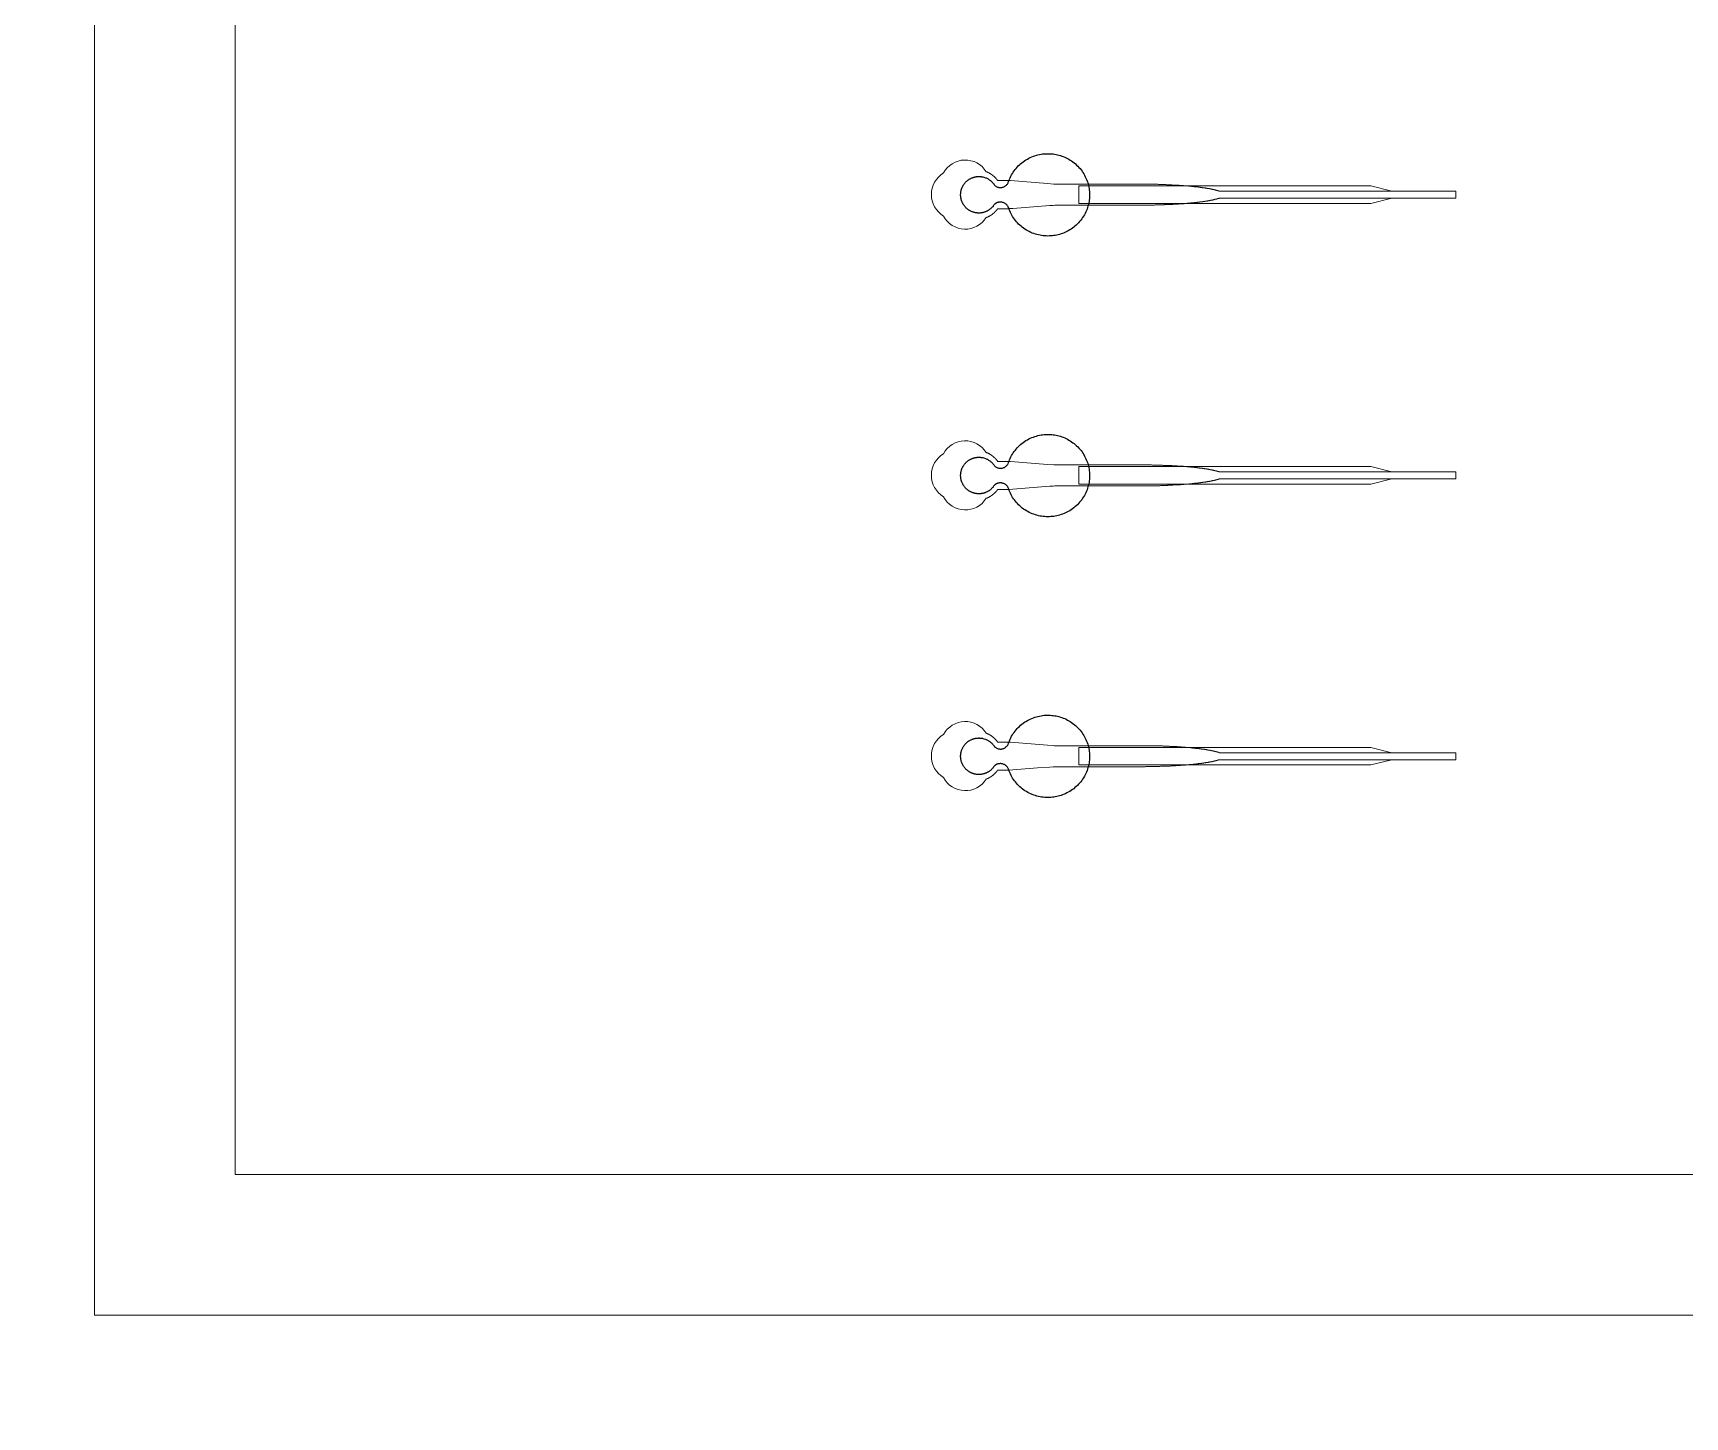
# Model space of a CAD drawing. Header units: inches. Extents: x -52997 to 52003, y -52254 to 52746.
# Drawn here: x -32847 to -21085, y -7101 to 2758 of the extents above; entities that cross this region are included whole.
import ezdxf

# ---------------------------------------------------------------- set-up
doc = ezdxf.new("R2010")
doc.units = ezdxf.units.IN
doc.header["$MEASUREMENT"] = 0
doc.layers.add('1', color=1, linetype='Continuous')
doc.layers.add('2', color=140, linetype='Continuous', lineweight=0)
doc.layers.add('3', color=90, linetype='Continuous', lineweight=0)

msp = doc.modelspace()

# ---------------------------------------------------------------- linework, layer by layer
at = {"layer": '1'}
for points in [[(-16283, -47486), (0, -47486), (16283, -47486, 5.999107)], [(-16250, -47286), (0, -47286), (16250, -47286, 5.986812)], [(-13686, -45486), (0, -45486), (13686, -45486, 6.794322)]]:
    msp.add_lwpolyline(points, format="xyb", close=True, dxfattribs=at)
msp.add_circle((-497, 246), 52500, dxfattribs=at)
for points in [[(-26003, 1535), (-25980, 1558), (-25949, 1552), (-25917, 1547), (-25903, 1518), (-25828, 1277), (-25576, 1315), (-25324, 1353), (-25324, 1605), (-25324, 1857), (-25576, 1895), (-25828, 1933), (-25903, 1692), (-25917, 1664), (-25947, 1658), (-25978, 1652), (-26001, 1674), (-26052, 1757), (-26147, 1731), (-26241, 1705), (-26242, 1607), (-26243, 1509), (-26150, 1481), (-26056, 1452), (-26003, 1535)], [(-26003, -465), (-25980, -442), (-25949, -448), (-25917, -453), (-25903, -482), (-25828, -723), (-25576, -685), (-25324, -647), (-25324, -395), (-25324, -143), (-25576, -105), (-25828, -67), (-25903, -308), (-25917, -336), (-25947, -342), (-25978, -348), (-26001, -326), (-26052, -243), (-26147, -269), (-26241, -295), (-26242, -393), (-26243, -491), (-26150, -519), (-26056, -548), (-26003, -465)], [(-26003, -2465), (-25980, -2442), (-25949, -2448), (-25917, -2453), (-25903, -2482), (-25828, -2723), (-25576, -2685), (-25324, -2647), (-25324, -2395), (-25324, -2143), (-25576, -2105), (-25828, -2067), (-25903, -2308), (-25917, -2336), (-25947, -2342), (-25978, -2348), (-26001, -2326), (-26052, -2243), (-26147, -2269), (-26241, -2295), (-26242, -2393), (-26243, -2491), (-26150, -2519), (-26056, -2548), (-26003, -2465)]]:
    msp.add_rational_spline(points, [1, 0.884783429184, 1, 0.884783429184, 1, 0.758252289935, 1, 0.758252289935, 1, 0.758252289935, 1, 0.758252289935, 1, 0.888941908896, 1, 0.888941908896, 1, 0.79946124759, 1, 0.79946124759, 1, 0.79946124759, 1, 0.79946124759, 1], degree=2, knots=[0, 0, 0, 0.969535, 0.969535, 1.939069, 1.939069, 3.359405, 3.359405, 4.779741, 4.779741, 6.200078, 6.200078, 7.620414, 7.620414, 8.571947, 8.571947, 9.52348, 9.52348, 10.812277, 10.812277, 12.101074, 12.101074, 13.389871, 13.389871, 14.678668, 14.678668, 14.678668], dxfattribs=at)
at = {"layer": '2'}
for points in [[(-16283, -47486), (0, -47486), (16283, -47486, 5.999107)], [(-16250, -47286), (0, -47286), (16250, -47286, 5.986812)], [(-13686, -45486), (0, -45486), (13686, -45486, 6.794322)], [(-26060, 1443), (-26060, 1443), (-26059, 1443), (-26058, 1443), (-26057, 1444), (-26056, 1444), (-26055, 1445), (-26054, 1445), (-26054, 1445), (-26053, 1446), (-26052, 1446), (-26051, 1446), (-26050, 1447), (-26049, 1447), (-26048, 1448), (-26048, 1448), (-26047, 1448), (-26046, 1449), (-26045, 1449), (-26044, 1450), (-26043, 1450), (-26042, 1451), (-26042, 1451), (-26041, 1451), (-26040, 1452), (-26039, 1452), (-26038, 1453), (-26037, 1453), (-26036, 1454), (-26036, 1454), (-26035, 1455), (-26034, 1455), (-26033, 1456), (-26032, 1456), (-26031, 1457), (-26030, 1457), (-26030, 1458), (-26029, 1458), (-26028, 1459), (-26027, 1459), (-26026, 1460), (-26025, 1461), (-26025, 1461), (-26024, 1462), (-26023, 1462), (-26022, 1463), (-26021, 1463), (-26020, 1464), (-26020, 1465), (-26019, 1465), (-26018, 1466), (-26017, 1466), (-26016, 1467), (-26016, 1468), (-26015, 1468), (-26014, 1469), (-26013, 1470), (-26012, 1470), (-26012, 1471), (-26011, 1471), (-26010, 1472), (-26009, 1473), (-26008, 1473), (-26008, 1474), (-26007, 1475), (-26006, 1475), (-26005, 1476), (-26005, 1477), (-26004, 1477), (-26003, 1478), (-26002, 1479), (-26002, 1480), (-26001, 1480), (-26000, 1481), (-25999, 1482), (-25999, 1482), (-25998, 1483), (-25997, 1484), (-25996, 1485), (-25996, 1485), (-25995, 1486), (-25994, 1487), (-25994, 1487), (-25993, 1488), (-25992, 1489), (-25992, 1490), (-25991, 1490), (-25990, 1491), (-25990, 1492), (-25989, 1493), (-25988, 1493), (-25988, 1494), (-25987, 1495), (-25986, 1496), (-25986, 1496), (-25985, 1497), (-25985, 1498), (-25984, 1499), (-25983, 1499), (-25983, 1500), (-25982, 1501), (-25982, 1502), (-25981, 1502), (-25981, 1503), (-25980, 1504), (-25979, 1505), (-25979, 1506), (-25978, 1506), (-25935, 1506), (-25913, 1506), (-25902, 1506), (-25899, 1506), (-25898, 1506), (-25898, 1506), (-25898, 1506), (-25898, 1506), (-25898, 1506), (-25898, 1506), (-25898, 1506), (-25897, 1506), (-25897, 1506), (-25895, 1507), (-25893, 1507), (-25871, 1508), (-25694, 1522), (-25606, 1529), (-25583, 1530), (-25572, 1531), (-25572, 1531), (-25572, 1531), (-25572, 1531), (-25572, 1531), (-25572, 1531), (-25571, 1531), (-25311, 1531), (-25305, 1531), (-25292, 1531), (-25192, 1531), (-24991, 1531), (-24978, 1531), (-24972, 1531), (-24969, 1531), (-24967, 1531), (-24967, 1531), (-24966, 1531), (-24966, 1531), (-24966, 1531), (-24966, 1531), (-24966, 1531), (-24966, 1531), (-24961, 1531), (-24956, 1531), (-24952, 1531), (-24947, 1531), (-24943, 1531), (-24938, 1531), (-24933, 1531), (-24929, 1531), (-24924, 1532), (-24919, 1532), (-24914, 1532), (-24910, 1532), (-24905, 1532), (-24900, 1532), (-24895, 1532), (-24891, 1532), (-24886, 1532), (-24881, 1532), (-24876, 1532), (-24872, 1532), (-24867, 1532), (-24862, 1532), (-24857, 1533), (-24852, 1533), (-24848, 1533), (-24843, 1533), (-24838, 1533), (-24833, 1533), (-24828, 1533), (-24823, 1533), (-24819, 1534), (-24814, 1534), (-24809, 1534), (-24804, 1534), (-24799, 1534), (-24794, 1534), (-24790, 1535), (-24785, 1535), (-24780, 1535), (-24775, 1535), (-24770, 1535), (-24766, 1536), (-24761, 1536), (-24756, 1536), (-24751, 1536), (-24746, 1537), (-24742, 1537), (-24737, 1537), (-24732, 1537), (-24727, 1538), (-24723, 1538), (-24718, 1538), (-24713, 1538), (-24708, 1539), (-24704, 1539), (-24699, 1539), (-24694, 1539), (-24690, 1540), (-24685, 1540), (-24680, 1540), (-24676, 1541), (-24671, 1541), (-24667, 1541), (-24664, 1541), (-24662, 1542), (-24660, 1542), (-24658, 1542), (-24655, 1542), (-24653, 1542), (-24651, 1543), (-24649, 1543), (-24646, 1543), (-24644, 1543), (-24642, 1543), (-24640, 1543), (-24637, 1544), (-24635, 1544), (-24633, 1544), (-24631, 1544), (-24629, 1544), (-24626, 1545), (-24624, 1545), (-24622, 1545), (-24620, 1545), (-24618, 1545), (-24616, 1545), (-24613, 1546), (-24611, 1546), (-24609, 1546), (-24607, 1546), (-24605, 1546), (-24603, 1547), (-24601, 1547), (-24598, 1547), (-24596, 1547), (-24594, 1547), (-24592, 1548), (-24590, 1548), (-24588, 1548), (-24586, 1548), (-24584, 1549), (-24582, 1549), (-24580, 1549), (-24578, 1549), (-24576, 1549), (-24574, 1550), (-24572, 1550), (-24570, 1550), (-24568, 1550), (-24566, 1550), (-24564, 1551), (-24562, 1551), (-24560, 1551), (-24558, 1551), (-24556, 1552), (-24554, 1552), (-24552, 1552), (-24550, 1552), (-24548, 1553), (-24546, 1553), (-24544, 1553), (-24542, 1553), (-24540, 1553), (-24539, 1554), (-24537, 1554), (-24535, 1554), (-24533, 1554), (-24531, 1555), (-24529, 1555), (-24527, 1555), (-24526, 1555), (-24524, 1556), (-24522, 1556), (-24520, 1556), (-24518, 1556), (-24517, 1557), (-24515, 1557), (-24513, 1557), (-24511, 1557), (-24510, 1558), (-24508, 1558), (-24506, 1558), (-24504, 1558), (-24503, 1559), (-24501, 1559), (-24499, 1559), (-24498, 1559), (-24496, 1560), (-24494, 1560), (-24493, 1560), (-24491, 1561), (-24489, 1561), (-24488, 1561), (-24486, 1561), (-24485, 1562), (-24483, 1562), (-24482, 1562), (-24480, 1562), (-24478, 1563), (-24477, 1563), (-24475, 1563), (-24474, 1563), (-24472, 1564), (-24471, 1564), (-24469, 1564), (-24468, 1565), (-24466, 1565), (-24465, 1565), (-24463, 1565), (-24462, 1566), (-24461, 1566), (-24459, 1566), (-24458, 1567), (-24456, 1567), (-24455, 1567), (-24454, 1567), (-24452, 1568), (-24451, 1568), (-24450, 1568), (-24448, 1568), (-24447, 1569), (-24446, 1569), (-24444, 1569), (-24443, 1570), (-24442, 1570), (-24440, 1570), (-24439, 1570), (-24438, 1571), (-24437, 1571), (-24435, 1571), (-24434, 1572), (-24433, 1572), (-24432, 1572), (-24431, 1573), (-24429, 1573), (-24428, 1573), (-24427, 1573), (-24426, 1574), (-24425, 1574), (-24424, 1574), (-24423, 1575), (-24422, 1575), (-24421, 1575), (-24419, 1575), (-24418, 1576), (-24417, 1576), (-24416, 1576), (-24415, 1577), (-24414, 1577), (-24413, 1577), (-24412, 1578), (-24411, 1578), (-24410, 1578), (-24409, 1578), (-24408, 1579), (-24407, 1579), (-24407, 1579), (-24406, 1580), (-24405, 1580), (-24404, 1580), (-24403, 1580), (-24402, 1581), (-24401, 1581), (-22715, 1581), (-22715, 1631), (-24401, 1631), (-24401, 1631), (-24402, 1632), (-24403, 1632), (-24403, 1632), (-24404, 1633), (-24405, 1633), (-24406, 1633), (-24407, 1634), (-24408, 1634), (-24409, 1634), (-24410, 1634), (-24411, 1635), (-24412, 1635), (-24413, 1635), (-24414, 1636), (-24415, 1636), (-24416, 1636), (-24417, 1637), (-24418, 1637), (-24419, 1637), (-24420, 1637), (-24421, 1638), (-24422, 1638), (-24423, 1638), (-24425, 1639), (-24426, 1639), (-24427, 1639), (-24428, 1639), (-24429, 1640), (-24430, 1640), (-24431, 1640), (-24433, 1641), (-24434, 1641), (-24435, 1641), (-24436, 1641), (-24438, 1642), (-24439, 1642), (-24440, 1642), (-24441, 1643), (-24443, 1643), (-24444, 1643), (-24445, 1644), (-24446, 1644), (-24448, 1644), (-24449, 1644), (-24450, 1645), (-24452, 1645), (-24453, 1645), (-24455, 1645), (-24456, 1646), (-24457, 1646), (-24459, 1646), (-24460, 1647), (-24462, 1647), (-24463, 1647), (-24465, 1647), (-24466, 1648), (-24467, 1648), (-24469, 1648), (-24470, 1649), (-24472, 1649), (-24473, 1649), (-24475, 1649), (-24477, 1650), (-24478, 1650), (-24480, 1650), (-24481, 1650), (-24483, 1651), (-24484, 1651), (-24486, 1651), (-24488, 1652), (-24489, 1652), (-24491, 1652), (-24492, 1652), (-24494, 1653), (-24496, 1653), (-24497, 1653), (-24499, 1653), (-24501, 1654), (-24502, 1654), (-24504, 1654), (-24506, 1654), (-24508, 1655), (-24509, 1655), (-24511, 1655), (-24513, 1655), (-24514, 1656), (-24516, 1656), (-24518, 1656), (-24520, 1656), (-24522, 1657), (-24523, 1657), (-24525, 1657), (-24527, 1657), (-24529, 1658), (-24531, 1658), (-24533, 1658), (-24534, 1658), (-24536, 1659), (-24538, 1659), (-24540, 1659), (-24542, 1659), (-24544, 1660), (-24546, 1660), (-24548, 1660), (-24550, 1660), (-24551, 1661), (-24553, 1661), (-24555, 1661), (-24557, 1661), (-24559, 1661), (-24561, 1662), (-24563, 1662), (-24565, 1662), (-24567, 1662), (-24569, 1663), (-24571, 1663), (-24573, 1663), (-24575, 1663), (-24577, 1663), (-24579, 1664), (-24581, 1664), (-24583, 1664), (-24585, 1664), (-24588, 1664), (-24590, 1665), (-24592, 1665), (-24594, 1665), (-24596, 1665), (-24598, 1666), (-24600, 1666), (-24602, 1666), (-24604, 1666), (-24606, 1666), (-24609, 1667), (-24611, 1667), (-24613, 1667), (-24615, 1667), (-24617, 1667), (-24619, 1668), (-24622, 1668), (-24624, 1668), (-24626, 1668), (-24628, 1668), (-24630, 1668), (-24632, 1669), (-24635, 1669), (-24637, 1669), (-24639, 1669), (-24641, 1669), (-24644, 1670), (-24646, 1670), (-24648, 1670), (-24650, 1670), (-24652, 1670), (-24655, 1670), (-24657, 1671), (-24659, 1671), (-24662, 1671), (-24664, 1671), (-24668, 1671), (-24673, 1672), (-24677, 1672), (-24682, 1672), (-24687, 1673), (-24691, 1673), (-24696, 1673), (-24701, 1674), (-24705, 1674), (-24710, 1674), (-24715, 1674), (-24719, 1675), (-24724, 1675), (-24729, 1675), (-24734, 1675), (-24738, 1676), (-24743, 1676), (-24748, 1676), (-24753, 1676), (-24757, 1677), (-24762, 1677), (-24767, 1677), (-24772, 1677), (-24777, 1677), (-24781, 1678), (-24786, 1678), (-24791, 1678), (-24796, 1678), (-24801, 1678), (-24805, 1679), (-24810, 1679), (-24815, 1679), (-24820, 1679), (-24825, 1679), (-24829, 1679), (-24834, 1679), (-24839, 1680), (-24844, 1680), (-24849, 1680), (-24853, 1680), (-24858, 1680), (-24863, 1680), (-24868, 1680), (-24872, 1680), (-24877, 1680), (-24882, 1681), (-24887, 1681), (-24891, 1681), (-24896, 1681), (-24901, 1681), (-24906, 1681), (-24910, 1681), (-24915, 1681), (-24920, 1681), (-24924, 1681), (-24929, 1681), (-24934, 1681), (-24938, 1681), (-24943, 1681), (-24948, 1681), (-24952, 1681), (-24954, 1681), (-24955, 1681), (-24955, 1681), (-24955, 1681), (-24956, 1681), (-24957, 1681), (-24964, 1681), (-24976, 1681), (-25027, 1681), (-25231, 1681), (-25282, 1681), (-25308, 1681), (-25314, 1681), (-25316, 1681), (-25572, 1681), (-25572, 1681), (-25572, 1681), (-25572, 1681), (-25572, 1681), (-25572, 1681), (-25572, 1681), (-25574, 1681), (-25579, 1682), (-25624, 1685), (-25712, 1692), (-25888, 1706), (-25894, 1706), (-25897, 1706), (-25897, 1706), (-25898, 1706), (-25898, 1706), (-25898, 1706), (-25898, 1706), (-25898, 1706), (-25898, 1706), (-25898, 1706), (-25898, 1706), (-25901, 1706), (-25906, 1706), (-25917, 1706), (-25939, 1706), (-25961, 1706), (-25972, 1706), (-25977, 1706), (-25978, 1706), (-25978, 1706), (-25978, 1706), (-25978, 1706), (-25978, 1706), (-25978, 1706), (-25978, 1706), (-25979, 1707), (-25980, 1708), (-25980, 1709), (-25981, 1710), (-25982, 1711), (-25983, 1713), (-25984, 1714), (-25985, 1715), (-25985, 1716), (-25986, 1717), (-25987, 1718), (-25988, 1719), (-25989, 1720), (-25990, 1721), (-25991, 1722), (-25992, 1724), (-25993, 1725), (-25994, 1726), (-25995, 1727), (-25996, 1728), (-25997, 1729), (-25998, 1730), (-25999, 1731), (-26000, 1732), (-26001, 1733), (-26002, 1734), (-26004, 1735), (-26005, 1736), (-26006, 1737), (-26007, 1738), (-26008, 1739), (-26009, 1740), (-26010, 1741), (-26012, 1742), (-26013, 1743), (-26014, 1744), (-26015, 1745), (-26017, 1746), (-26018, 1747), (-26019, 1748), (-26020, 1749), (-26022, 1750), (-26023, 1750), (-26024, 1751), (-26025, 1752), (-26027, 1753), (-26028, 1754), (-26029, 1755), (-26031, 1756), (-26032, 1756), (-26033, 1757), (-26035, 1758), (-26036, 1759), (-26037, 1760), (-26039, 1760), (-26040, 1761), (-26042, 1762), (-26043, 1762), (-26044, 1763), (-26046, 1764), (-26047, 1765), (-26049, 1765), (-26050, 1766), (-26051, 1766), (-26053, 1767), (-26054, 1768), (-26056, 1768), (-26057, 1769), (-26059, 1769), (-26060, 1770, 0.576044), (-26364, 1761, 0.560065), (-26364, 1454, 0.578435)], [(-26060, -557), (-26060, -557), (-26059, -557), (-26058, -557), (-26057, -556), (-26056, -556), (-26055, -555), (-26054, -555), (-26054, -555), (-26053, -554), (-26052, -554), (-26051, -554), (-26050, -553), (-26049, -553), (-26048, -552), (-26048, -552), (-26047, -552), (-26046, -551), (-26045, -551), (-26044, -550), (-26043, -550), (-26042, -549), (-26042, -549), (-26041, -549), (-26040, -548), (-26039, -548), (-26038, -547), (-26037, -547), (-26036, -546), (-26036, -546), (-26035, -545), (-26034, -545), (-26033, -544), (-26032, -544), (-26031, -543), (-26030, -543), (-26030, -542), (-26029, -542), (-26028, -541), (-26027, -541), (-26026, -540), (-26025, -539), (-26025, -539), (-26024, -538), (-26023, -538), (-26022, -537), (-26021, -537), (-26020, -536), (-26020, -535), (-26019, -535), (-26018, -534), (-26017, -534), (-26016, -533), (-26016, -532), (-26015, -532), (-26014, -531), (-26013, -530), (-26012, -530), (-26012, -529), (-26011, -529), (-26010, -528), (-26009, -527), (-26008, -527), (-26008, -526), (-26007, -525), (-26006, -525), (-26005, -524), (-26005, -523), (-26004, -523), (-26003, -522), (-26002, -521), (-26002, -520), (-26001, -520), (-26000, -519), (-25999, -518), (-25999, -518), (-25998, -517), (-25997, -516), (-25996, -515), (-25996, -515), (-25995, -514), (-25994, -513), (-25994, -513), (-25993, -512), (-25992, -511), (-25992, -510), (-25991, -510), (-25990, -509), (-25990, -508), (-25989, -507), (-25988, -507), (-25988, -506), (-25987, -505), (-25986, -504), (-25986, -504), (-25985, -503), (-25985, -502), (-25984, -501), (-25983, -501), (-25983, -500), (-25982, -499), (-25982, -498), (-25981, -498), (-25981, -497), (-25980, -496), (-25979, -495), (-25979, -494), (-25978, -494), (-25935, -494), (-25913, -494), (-25902, -494), (-25899, -494), (-25898, -494), (-25898, -494), (-25898, -494), (-25898, -494), (-25898, -494), (-25898, -494), (-25898, -494), (-25897, -494), (-25897, -494), (-25895, -493), (-25893, -493), (-25871, -492), (-25694, -478), (-25606, -471), (-25583, -470), (-25572, -469), (-25572, -469), (-25572, -469), (-25572, -469), (-25572, -469), (-25572, -469), (-25571, -469), (-25311, -469), (-25305, -469), (-25292, -469), (-25192, -469), (-24991, -469), (-24978, -469), (-24972, -469), (-24969, -469), (-24967, -469), (-24967, -469), (-24966, -469), (-24966, -469), (-24966, -469), (-24966, -469), (-24966, -469), (-24966, -469), (-24961, -469), (-24956, -469), (-24952, -469), (-24947, -469), (-24943, -469), (-24938, -469), (-24933, -469), (-24929, -469), (-24924, -468), (-24919, -468), (-24914, -468), (-24910, -468), (-24905, -468), (-24900, -468), (-24895, -468), (-24891, -468), (-24886, -468), (-24881, -468), (-24876, -468), (-24872, -468), (-24867, -468), (-24862, -468), (-24857, -467), (-24852, -467), (-24848, -467), (-24843, -467), (-24838, -467), (-24833, -467), (-24828, -467), (-24823, -467), (-24819, -466), (-24814, -466), (-24809, -466), (-24804, -466), (-24799, -466), (-24794, -466), (-24790, -465), (-24785, -465), (-24780, -465), (-24775, -465), (-24770, -465), (-24766, -464), (-24761, -464), (-24756, -464), (-24751, -464), (-24746, -463), (-24742, -463), (-24737, -463), (-24732, -463), (-24727, -462), (-24723, -462), (-24718, -462), (-24713, -462), (-24708, -461), (-24704, -461), (-24699, -461), (-24694, -461), (-24690, -460), (-24685, -460), (-24680, -460), (-24676, -459), (-24671, -459), (-24667, -459), (-24664, -459), (-24662, -458), (-24660, -458), (-24658, -458), (-24655, -458), (-24653, -458), (-24651, -457), (-24649, -457), (-24646, -457), (-24644, -457), (-24642, -457), (-24640, -457), (-24637, -456), (-24635, -456), (-24633, -456), (-24631, -456), (-24629, -456), (-24626, -455), (-24624, -455), (-24622, -455), (-24620, -455), (-24618, -455), (-24616, -455), (-24613, -454), (-24611, -454), (-24609, -454), (-24607, -454), (-24605, -454), (-24603, -453), (-24601, -453), (-24598, -453), (-24596, -453), (-24594, -453), (-24592, -452), (-24590, -452), (-24588, -452), (-24586, -452), (-24584, -451), (-24582, -451), (-24580, -451), (-24578, -451), (-24576, -451), (-24574, -450), (-24572, -450), (-24570, -450), (-24568, -450), (-24566, -450), (-24564, -449), (-24562, -449), (-24560, -449), (-24558, -449), (-24556, -448), (-24554, -448), (-24552, -448), (-24550, -448), (-24548, -447), (-24546, -447), (-24544, -447), (-24542, -447), (-24540, -447), (-24539, -446), (-24537, -446), (-24535, -446), (-24533, -446), (-24531, -445), (-24529, -445), (-24527, -445), (-24526, -445), (-24524, -444), (-24522, -444), (-24520, -444), (-24518, -444), (-24517, -443), (-24515, -443), (-24513, -443), (-24511, -443), (-24510, -442), (-24508, -442), (-24506, -442), (-24504, -442), (-24503, -441), (-24501, -441), (-24499, -441), (-24498, -441), (-24496, -440), (-24494, -440), (-24493, -440), (-24491, -439), (-24489, -439), (-24488, -439), (-24486, -439), (-24485, -438), (-24483, -438), (-24482, -438), (-24480, -438), (-24478, -437), (-24477, -437), (-24475, -437), (-24474, -437), (-24472, -436), (-24471, -436), (-24469, -436), (-24468, -435), (-24466, -435), (-24465, -435), (-24463, -435), (-24462, -434), (-24461, -434), (-24459, -434), (-24458, -433), (-24456, -433), (-24455, -433), (-24454, -433), (-24452, -432), (-24451, -432), (-24450, -432), (-24448, -432), (-24447, -431), (-24446, -431), (-24444, -431), (-24443, -430), (-24442, -430), (-24440, -430), (-24439, -430), (-24438, -429), (-24437, -429), (-24435, -429), (-24434, -428), (-24433, -428), (-24432, -428), (-24431, -427), (-24429, -427), (-24428, -427), (-24427, -427), (-24426, -426), (-24425, -426), (-24424, -426), (-24423, -425), (-24422, -425), (-24421, -425), (-24419, -425), (-24418, -424), (-24417, -424), (-24416, -424), (-24415, -423), (-24414, -423), (-24413, -423), (-24412, -422), (-24411, -422), (-24410, -422), (-24409, -422), (-24408, -421), (-24407, -421), (-24407, -421), (-24406, -420), (-24405, -420), (-24404, -420), (-24403, -420), (-24402, -419), (-24401, -419), (-22715, -419), (-22715, -369), (-24401, -369), (-24401, -369), (-24402, -368), (-24403, -368), (-24403, -368), (-24404, -367), (-24405, -367), (-24406, -367), (-24407, -366), (-24408, -366), (-24409, -366), (-24410, -366), (-24411, -365), (-24412, -365), (-24413, -365), (-24414, -364), (-24415, -364), (-24416, -364), (-24417, -363), (-24418, -363), (-24419, -363), (-24420, -363), (-24421, -362), (-24422, -362), (-24423, -362), (-24425, -361), (-24426, -361), (-24427, -361), (-24428, -361), (-24429, -360), (-24430, -360), (-24431, -360), (-24433, -359), (-24434, -359), (-24435, -359), (-24436, -359), (-24438, -358), (-24439, -358), (-24440, -358), (-24441, -357), (-24443, -357), (-24444, -357), (-24445, -356), (-24446, -356), (-24448, -356), (-24449, -356), (-24450, -355), (-24452, -355), (-24453, -355), (-24455, -355), (-24456, -354), (-24457, -354), (-24459, -354), (-24460, -353), (-24462, -353), (-24463, -353), (-24465, -353), (-24466, -352), (-24467, -352), (-24469, -352), (-24470, -351), (-24472, -351), (-24473, -351), (-24475, -351), (-24477, -350), (-24478, -350), (-24480, -350), (-24481, -350), (-24483, -349), (-24484, -349), (-24486, -349), (-24488, -348), (-24489, -348), (-24491, -348), (-24492, -348), (-24494, -347), (-24496, -347), (-24497, -347), (-24499, -347), (-24501, -346), (-24502, -346), (-24504, -346), (-24506, -346), (-24508, -345), (-24509, -345), (-24511, -345), (-24513, -345), (-24514, -344), (-24516, -344), (-24518, -344), (-24520, -344), (-24522, -343), (-24523, -343), (-24525, -343), (-24527, -343), (-24529, -342), (-24531, -342), (-24533, -342), (-24534, -342), (-24536, -341), (-24538, -341), (-24540, -341), (-24542, -341), (-24544, -340), (-24546, -340), (-24548, -340), (-24550, -340), (-24551, -339), (-24553, -339), (-24555, -339), (-24557, -339), (-24559, -339), (-24561, -338), (-24563, -338), (-24565, -338), (-24567, -338), (-24569, -337), (-24571, -337), (-24573, -337), (-24575, -337), (-24577, -337), (-24579, -336), (-24581, -336), (-24583, -336), (-24585, -336), (-24588, -336), (-24590, -335), (-24592, -335), (-24594, -335), (-24596, -335), (-24598, -334), (-24600, -334), (-24602, -334), (-24604, -334), (-24606, -334), (-24609, -333), (-24611, -333), (-24613, -333), (-24615, -333), (-24617, -333), (-24619, -332), (-24622, -332), (-24624, -332), (-24626, -332), (-24628, -332), (-24630, -332), (-24632, -331), (-24635, -331), (-24637, -331), (-24639, -331), (-24641, -331), (-24644, -330), (-24646, -330), (-24648, -330), (-24650, -330), (-24652, -330), (-24655, -330), (-24657, -329), (-24659, -329), (-24662, -329), (-24664, -329), (-24668, -329), (-24673, -328), (-24677, -328), (-24682, -328), (-24687, -327), (-24691, -327), (-24696, -327), (-24701, -326), (-24705, -326), (-24710, -326), (-24715, -326), (-24719, -325), (-24724, -325), (-24729, -325), (-24734, -325), (-24738, -324), (-24743, -324), (-24748, -324), (-24753, -324), (-24757, -323), (-24762, -323), (-24767, -323), (-24772, -323), (-24777, -323), (-24781, -322), (-24786, -322), (-24791, -322), (-24796, -322), (-24801, -322), (-24805, -321), (-24810, -321), (-24815, -321), (-24820, -321), (-24825, -321), (-24829, -321), (-24834, -321), (-24839, -320), (-24844, -320), (-24849, -320), (-24853, -320), (-24858, -320), (-24863, -320), (-24868, -320), (-24872, -320), (-24877, -320), (-24882, -319), (-24887, -319), (-24891, -319), (-24896, -319), (-24901, -319), (-24906, -319), (-24910, -319), (-24915, -319), (-24920, -319), (-24924, -319), (-24929, -319), (-24934, -319), (-24938, -319), (-24943, -319), (-24948, -319), (-24952, -319), (-24954, -319), (-24955, -319), (-24955, -319), (-24955, -319), (-24956, -319), (-24957, -319), (-24964, -319), (-24976, -319), (-25027, -319), (-25231, -319), (-25282, -319), (-25308, -319), (-25314, -319), (-25316, -319), (-25572, -319), (-25572, -319), (-25572, -319), (-25572, -319), (-25572, -319), (-25572, -319), (-25572, -319), (-25574, -319), (-25579, -318), (-25624, -315), (-25712, -308), (-25888, -294), (-25894, -294), (-25897, -294), (-25897, -294), (-25898, -294), (-25898, -294), (-25898, -294), (-25898, -294), (-25898, -294), (-25898, -294), (-25898, -294), (-25898, -294), (-25901, -294), (-25906, -294), (-25917, -294), (-25939, -294), (-25961, -294), (-25972, -294), (-25977, -294), (-25978, -294), (-25978, -294), (-25978, -294), (-25978, -294), (-25978, -294), (-25978, -294), (-25978, -294), (-25979, -293), (-25980, -292), (-25980, -291), (-25981, -290), (-25982, -289), (-25983, -287), (-25984, -286), (-25985, -285), (-25985, -284), (-25986, -283), (-25987, -282), (-25988, -281), (-25989, -280), (-25990, -279), (-25991, -278), (-25992, -276), (-25993, -275), (-25994, -274), (-25995, -273), (-25996, -272), (-25997, -271), (-25998, -270), (-25999, -269), (-26000, -268), (-26001, -267), (-26002, -266), (-26004, -265), (-26005, -264), (-26006, -263), (-26007, -262), (-26008, -261), (-26009, -260), (-26010, -259), (-26012, -258), (-26013, -257), (-26014, -256), (-26015, -255), (-26017, -254), (-26018, -253), (-26019, -252), (-26020, -251), (-26022, -250), (-26023, -250), (-26024, -249), (-26025, -248), (-26027, -247), (-26028, -246), (-26029, -245), (-26031, -244), (-26032, -244), (-26033, -243), (-26035, -242), (-26036, -241), (-26037, -240), (-26039, -240), (-26040, -239), (-26042, -238), (-26043, -238), (-26044, -237), (-26046, -236), (-26047, -235), (-26049, -235), (-26050, -234), (-26051, -234), (-26053, -233), (-26054, -232), (-26056, -232), (-26057, -231), (-26059, -231), (-26060, -230, 0.576044), (-26364, -239, 0.560065), (-26364, -546, 0.578435)], [(-26060, -2557), (-26060, -2557), (-26059, -2557), (-26058, -2557), (-26057, -2556), (-26056, -2556), (-26055, -2555), (-26054, -2555), (-26054, -2555), (-26053, -2554), (-26052, -2554), (-26051, -2554), (-26050, -2553), (-26049, -2553), (-26048, -2552), (-26048, -2552), (-26047, -2552), (-26046, -2551), (-26045, -2551), (-26044, -2550), (-26043, -2550), (-26042, -2549), (-26042, -2549), (-26041, -2549), (-26040, -2548), (-26039, -2548), (-26038, -2547), (-26037, -2547), (-26036, -2546), (-26036, -2546), (-26035, -2545), (-26034, -2545), (-26033, -2544), (-26032, -2544), (-26031, -2543), (-26030, -2543), (-26030, -2542), (-26029, -2542), (-26028, -2541), (-26027, -2541), (-26026, -2540), (-26025, -2539), (-26025, -2539), (-26024, -2538), (-26023, -2538), (-26022, -2537), (-26021, -2537), (-26020, -2536), (-26020, -2535), (-26019, -2535), (-26018, -2534), (-26017, -2534), (-26016, -2533), (-26016, -2532), (-26015, -2532), (-26014, -2531), (-26013, -2530), (-26012, -2530), (-26012, -2529), (-26011, -2529), (-26010, -2528), (-26009, -2527), (-26008, -2527), (-26008, -2526), (-26007, -2525), (-26006, -2525), (-26005, -2524), (-26005, -2523), (-26004, -2523), (-26003, -2522), (-26002, -2521), (-26002, -2520), (-26001, -2520), (-26000, -2519), (-25999, -2518), (-25999, -2518), (-25998, -2517), (-25997, -2516), (-25996, -2515), (-25996, -2515), (-25995, -2514), (-25994, -2513), (-25994, -2513), (-25993, -2512), (-25992, -2511), (-25992, -2510), (-25991, -2510), (-25990, -2509), (-25990, -2508), (-25989, -2507), (-25988, -2507), (-25988, -2506), (-25987, -2505), (-25986, -2504), (-25986, -2504), (-25985, -2503), (-25985, -2502), (-25984, -2501), (-25983, -2501), (-25983, -2500), (-25982, -2499), (-25982, -2498), (-25981, -2498), (-25981, -2497), (-25980, -2496), (-25979, -2495), (-25979, -2494), (-25978, -2494), (-25935, -2494), (-25913, -2494), (-25902, -2494), (-25899, -2494), (-25898, -2494), (-25898, -2494), (-25898, -2494), (-25898, -2494), (-25898, -2494), (-25898, -2494), (-25898, -2494), (-25897, -2494), (-25897, -2494), (-25895, -2493), (-25893, -2493), (-25871, -2492), (-25694, -2478), (-25606, -2471), (-25583, -2470), (-25572, -2469), (-25572, -2469), (-25572, -2469), (-25572, -2469), (-25572, -2469), (-25572, -2469), (-25571, -2469), (-25311, -2469), (-25305, -2469), (-25292, -2469), (-25192, -2469), (-24991, -2469), (-24978, -2469), (-24972, -2469), (-24969, -2469), (-24967, -2469), (-24967, -2469), (-24966, -2469), (-24966, -2469), (-24966, -2469), (-24966, -2469), (-24966, -2469), (-24966, -2469), (-24961, -2469), (-24956, -2469), (-24952, -2469), (-24947, -2469), (-24943, -2469), (-24938, -2469), (-24933, -2469), (-24929, -2469), (-24924, -2468), (-24919, -2468), (-24914, -2468), (-24910, -2468), (-24905, -2468), (-24900, -2468), (-24895, -2468), (-24891, -2468), (-24886, -2468), (-24881, -2468), (-24876, -2468), (-24872, -2468), (-24867, -2468), (-24862, -2468), (-24857, -2467), (-24852, -2467), (-24848, -2467), (-24843, -2467), (-24838, -2467), (-24833, -2467), (-24828, -2467), (-24823, -2467), (-24819, -2466), (-24814, -2466), (-24809, -2466), (-24804, -2466), (-24799, -2466), (-24794, -2466), (-24790, -2465), (-24785, -2465), (-24780, -2465), (-24775, -2465), (-24770, -2465), (-24766, -2464), (-24761, -2464), (-24756, -2464), (-24751, -2464), (-24746, -2463), (-24742, -2463), (-24737, -2463), (-24732, -2463), (-24727, -2462), (-24723, -2462), (-24718, -2462), (-24713, -2462), (-24708, -2461), (-24704, -2461), (-24699, -2461), (-24694, -2461), (-24690, -2460), (-24685, -2460), (-24680, -2460), (-24676, -2459), (-24671, -2459), (-24667, -2459), (-24664, -2459), (-24662, -2458), (-24660, -2458), (-24658, -2458), (-24655, -2458), (-24653, -2458), (-24651, -2457), (-24649, -2457), (-24646, -2457), (-24644, -2457), (-24642, -2457), (-24640, -2457), (-24637, -2456), (-24635, -2456), (-24633, -2456), (-24631, -2456), (-24629, -2456), (-24626, -2455), (-24624, -2455), (-24622, -2455), (-24620, -2455), (-24618, -2455), (-24616, -2455), (-24613, -2454), (-24611, -2454), (-24609, -2454), (-24607, -2454), (-24605, -2454), (-24603, -2453), (-24601, -2453), (-24598, -2453), (-24596, -2453), (-24594, -2453), (-24592, -2452), (-24590, -2452), (-24588, -2452), (-24586, -2452), (-24584, -2451), (-24582, -2451), (-24580, -2451), (-24578, -2451), (-24576, -2451), (-24574, -2450), (-24572, -2450), (-24570, -2450), (-24568, -2450), (-24566, -2450), (-24564, -2449), (-24562, -2449), (-24560, -2449), (-24558, -2449), (-24556, -2448), (-24554, -2448), (-24552, -2448), (-24550, -2448), (-24548, -2447), (-24546, -2447), (-24544, -2447), (-24542, -2447), (-24540, -2447), (-24539, -2446), (-24537, -2446), (-24535, -2446), (-24533, -2446), (-24531, -2445), (-24529, -2445), (-24527, -2445), (-24526, -2445), (-24524, -2444), (-24522, -2444), (-24520, -2444), (-24518, -2444), (-24517, -2443), (-24515, -2443), (-24513, -2443), (-24511, -2443), (-24510, -2442), (-24508, -2442), (-24506, -2442), (-24504, -2442), (-24503, -2441), (-24501, -2441), (-24499, -2441), (-24498, -2441), (-24496, -2440), (-24494, -2440), (-24493, -2440), (-24491, -2439), (-24489, -2439), (-24488, -2439), (-24486, -2439), (-24485, -2438), (-24483, -2438), (-24482, -2438), (-24480, -2438), (-24478, -2437), (-24477, -2437), (-24475, -2437), (-24474, -2437), (-24472, -2436), (-24471, -2436), (-24469, -2436), (-24468, -2435), (-24466, -2435), (-24465, -2435), (-24463, -2435), (-24462, -2434), (-24461, -2434), (-24459, -2434), (-24458, -2433), (-24456, -2433), (-24455, -2433), (-24454, -2433), (-24452, -2432), (-24451, -2432), (-24450, -2432), (-24448, -2432), (-24447, -2431), (-24446, -2431), (-24444, -2431), (-24443, -2430), (-24442, -2430), (-24440, -2430), (-24439, -2430), (-24438, -2429), (-24437, -2429), (-24435, -2429), (-24434, -2428), (-24433, -2428), (-24432, -2428), (-24431, -2427), (-24429, -2427), (-24428, -2427), (-24427, -2427), (-24426, -2426), (-24425, -2426), (-24424, -2426), (-24423, -2425), (-24422, -2425), (-24421, -2425), (-24419, -2425), (-24418, -2424), (-24417, -2424), (-24416, -2424), (-24415, -2423), (-24414, -2423), (-24413, -2423), (-24412, -2422), (-24411, -2422), (-24410, -2422), (-24409, -2422), (-24408, -2421), (-24407, -2421), (-24407, -2421), (-24406, -2420), (-24405, -2420), (-24404, -2420), (-24403, -2420), (-24402, -2419), (-24401, -2419), (-22715, -2419), (-22715, -2369), (-24401, -2369), (-24401, -2369), (-24402, -2368), (-24403, -2368), (-24403, -2368), (-24404, -2367), (-24405, -2367), (-24406, -2367), (-24407, -2366), (-24408, -2366), (-24409, -2366), (-24410, -2366), (-24411, -2365), (-24412, -2365), (-24413, -2365), (-24414, -2364), (-24415, -2364), (-24416, -2364), (-24417, -2363), (-24418, -2363), (-24419, -2363), (-24420, -2363), (-24421, -2362), (-24422, -2362), (-24423, -2362), (-24425, -2361), (-24426, -2361), (-24427, -2361), (-24428, -2361), (-24429, -2360), (-24430, -2360), (-24431, -2360), (-24433, -2359), (-24434, -2359), (-24435, -2359), (-24436, -2359), (-24438, -2358), (-24439, -2358), (-24440, -2358), (-24441, -2357), (-24443, -2357), (-24444, -2357), (-24445, -2356), (-24446, -2356), (-24448, -2356), (-24449, -2356), (-24450, -2355), (-24452, -2355), (-24453, -2355), (-24455, -2355), (-24456, -2354), (-24457, -2354), (-24459, -2354), (-24460, -2353), (-24462, -2353), (-24463, -2353), (-24465, -2353), (-24466, -2352), (-24467, -2352), (-24469, -2352), (-24470, -2351), (-24472, -2351), (-24473, -2351), (-24475, -2351), (-24477, -2350), (-24478, -2350), (-24480, -2350), (-24481, -2350), (-24483, -2349), (-24484, -2349), (-24486, -2349), (-24488, -2348), (-24489, -2348), (-24491, -2348), (-24492, -2348), (-24494, -2347), (-24496, -2347), (-24497, -2347), (-24499, -2347), (-24501, -2346), (-24502, -2346), (-24504, -2346), (-24506, -2346), (-24508, -2345), (-24509, -2345), (-24511, -2345), (-24513, -2345), (-24514, -2344), (-24516, -2344), (-24518, -2344), (-24520, -2344), (-24522, -2343), (-24523, -2343), (-24525, -2343), (-24527, -2343), (-24529, -2342), (-24531, -2342), (-24533, -2342), (-24534, -2342), (-24536, -2341), (-24538, -2341), (-24540, -2341), (-24542, -2341), (-24544, -2340), (-24546, -2340), (-24548, -2340), (-24550, -2340), (-24551, -2339), (-24553, -2339), (-24555, -2339), (-24557, -2339), (-24559, -2339), (-24561, -2338), (-24563, -2338), (-24565, -2338), (-24567, -2338), (-24569, -2337), (-24571, -2337), (-24573, -2337), (-24575, -2337), (-24577, -2337), (-24579, -2336), (-24581, -2336), (-24583, -2336), (-24585, -2336), (-24588, -2336), (-24590, -2335), (-24592, -2335), (-24594, -2335), (-24596, -2335), (-24598, -2334), (-24600, -2334), (-24602, -2334), (-24604, -2334), (-24606, -2334), (-24609, -2333), (-24611, -2333), (-24613, -2333), (-24615, -2333), (-24617, -2333), (-24619, -2332), (-24622, -2332), (-24624, -2332), (-24626, -2332), (-24628, -2332), (-24630, -2332), (-24632, -2331), (-24635, -2331), (-24637, -2331), (-24639, -2331), (-24641, -2331), (-24644, -2330), (-24646, -2330), (-24648, -2330), (-24650, -2330), (-24652, -2330), (-24655, -2330), (-24657, -2329), (-24659, -2329), (-24662, -2329), (-24664, -2329), (-24668, -2329), (-24673, -2328), (-24677, -2328), (-24682, -2328), (-24687, -2327), (-24691, -2327), (-24696, -2327), (-24701, -2326), (-24705, -2326), (-24710, -2326), (-24715, -2326), (-24719, -2325), (-24724, -2325), (-24729, -2325), (-24734, -2325), (-24738, -2324), (-24743, -2324), (-24748, -2324), (-24753, -2324), (-24757, -2323), (-24762, -2323), (-24767, -2323), (-24772, -2323), (-24777, -2323), (-24781, -2322), (-24786, -2322), (-24791, -2322), (-24796, -2322), (-24801, -2322), (-24805, -2321), (-24810, -2321), (-24815, -2321), (-24820, -2321), (-24825, -2321), (-24829, -2321), (-24834, -2321), (-24839, -2320), (-24844, -2320), (-24849, -2320), (-24853, -2320), (-24858, -2320), (-24863, -2320), (-24868, -2320), (-24872, -2320), (-24877, -2320), (-24882, -2319), (-24887, -2319), (-24891, -2319), (-24896, -2319), (-24901, -2319), (-24906, -2319), (-24910, -2319), (-24915, -2319), (-24920, -2319), (-24924, -2319), (-24929, -2319), (-24934, -2319), (-24938, -2319), (-24943, -2319), (-24948, -2319), (-24952, -2319), (-24954, -2319), (-24955, -2319), (-24955, -2319), (-24955, -2319), (-24956, -2319), (-24957, -2319), (-24964, -2319), (-24976, -2319), (-25027, -2319), (-25231, -2319), (-25282, -2319), (-25308, -2319), (-25314, -2319), (-25316, -2319), (-25572, -2319), (-25572, -2319), (-25572, -2319), (-25572, -2319), (-25572, -2319), (-25572, -2319), (-25572, -2319), (-25574, -2319), (-25579, -2318), (-25624, -2315), (-25712, -2308), (-25888, -2294), (-25894, -2294), (-25897, -2294), (-25897, -2294), (-25898, -2294), (-25898, -2294), (-25898, -2294), (-25898, -2294), (-25898, -2294), (-25898, -2294), (-25898, -2294), (-25898, -2294), (-25901, -2294), (-25906, -2294), (-25917, -2294), (-25939, -2294), (-25961, -2294), (-25972, -2294), (-25977, -2294), (-25978, -2294), (-25978, -2294), (-25978, -2294), (-25978, -2294), (-25978, -2294), (-25978, -2294), (-25978, -2294), (-25979, -2293), (-25980, -2292), (-25980, -2291), (-25981, -2290), (-25982, -2289), (-25983, -2287), (-25984, -2286), (-25985, -2285), (-25985, -2284), (-25986, -2283), (-25987, -2282), (-25988, -2281), (-25989, -2280), (-25990, -2279), (-25991, -2278), (-25992, -2276), (-25993, -2275), (-25994, -2274), (-25995, -2273), (-25996, -2272), (-25997, -2271), (-25998, -2270), (-25999, -2269), (-26000, -2268), (-26001, -2267), (-26002, -2266), (-26004, -2265), (-26005, -2264), (-26006, -2263), (-26007, -2262), (-26008, -2261), (-26009, -2260), (-26010, -2259), (-26012, -2258), (-26013, -2257), (-26014, -2256), (-26015, -2255), (-26017, -2254), (-26018, -2253), (-26019, -2252), (-26020, -2251), (-26022, -2250), (-26023, -2250), (-26024, -2249), (-26025, -2248), (-26027, -2247), (-26028, -2246), (-26029, -2245), (-26031, -2244), (-26032, -2244), (-26033, -2243), (-26035, -2242), (-26036, -2241), (-26037, -2240), (-26039, -2240), (-26040, -2239), (-26042, -2238), (-26043, -2238), (-26044, -2237), (-26046, -2236), (-26047, -2235), (-26049, -2235), (-26050, -2234), (-26051, -2234), (-26053, -2233), (-26054, -2232), (-26056, -2232), (-26057, -2231), (-26059, -2231), (-26060, -2230, 0.576044), (-26364, -2239, 0.560065), (-26364, -2546, 0.578435)]]:
    msp.add_lwpolyline(points, format="xyb", close=True, dxfattribs=at)
for points in [[(32592, 31872), (32592, -6375), (-32408, -6375), (-32408, 31872)], [(31592, 30872), (31592, -5375), (-31408, -5375), (-31408, 30872)]]:
    msp.add_lwpolyline(points, close=True, dxfattribs=at)
for points in [[(-25316, 1531), (-25314, 1531), (-25311, 1531)], [(-25316, -469), (-25314, -469), (-25311, -469)], [(-25316, -2469), (-25314, -2469), (-25311, -2469)]]:
    msp.add_lwpolyline(points, dxfattribs=at)
msp.add_circle((-497, 246), 52500, dxfattribs=at)
at = {"layer": '3'}
for points in [[(-16283, -47486), (0, -47486), (16283, -47486, 5.999107)], [(-16283, -47486), (0, -47486), (16283, -47486, 5.999107)], [(-16250, -47286), (0, -47286), (16250, -47286, 5.986812)], [(-16250, -47286), (0, -47286), (16250, -47286, 5.986812)], [(-13686, -45486), (0, -45486), (13686, -45486, 6.794322)], [(-13686, -45486), (0, -45486), (13686, -45486, 6.794322)]]:
    msp.add_lwpolyline(points, format="xyb", close=True, dxfattribs=at)
for points in [[(-25401, 1669), (-23322, 1669), (-23172, 1631), (-22715, 1631), (-22715, 1581), (-23172, 1581), (-23322, 1544), (-25401, 1544)], [(-25401, -331), (-23322, -331), (-23172, -369), (-22715, -369), (-22715, -419), (-23172, -419), (-23322, -456), (-25401, -456)], [(-25401, -2331), (-23322, -2331), (-23172, -2369), (-22715, -2369), (-22715, -2419), (-23172, -2419), (-23322, -2456), (-25401, -2456)]]:
    msp.add_lwpolyline(points, close=True, dxfattribs=at)
msp.add_circle((-497, 246), 52500, dxfattribs=at)
msp.add_circle((-497, 246), 52500, dxfattribs=at)

doc.saveas('drawing.dxf')
